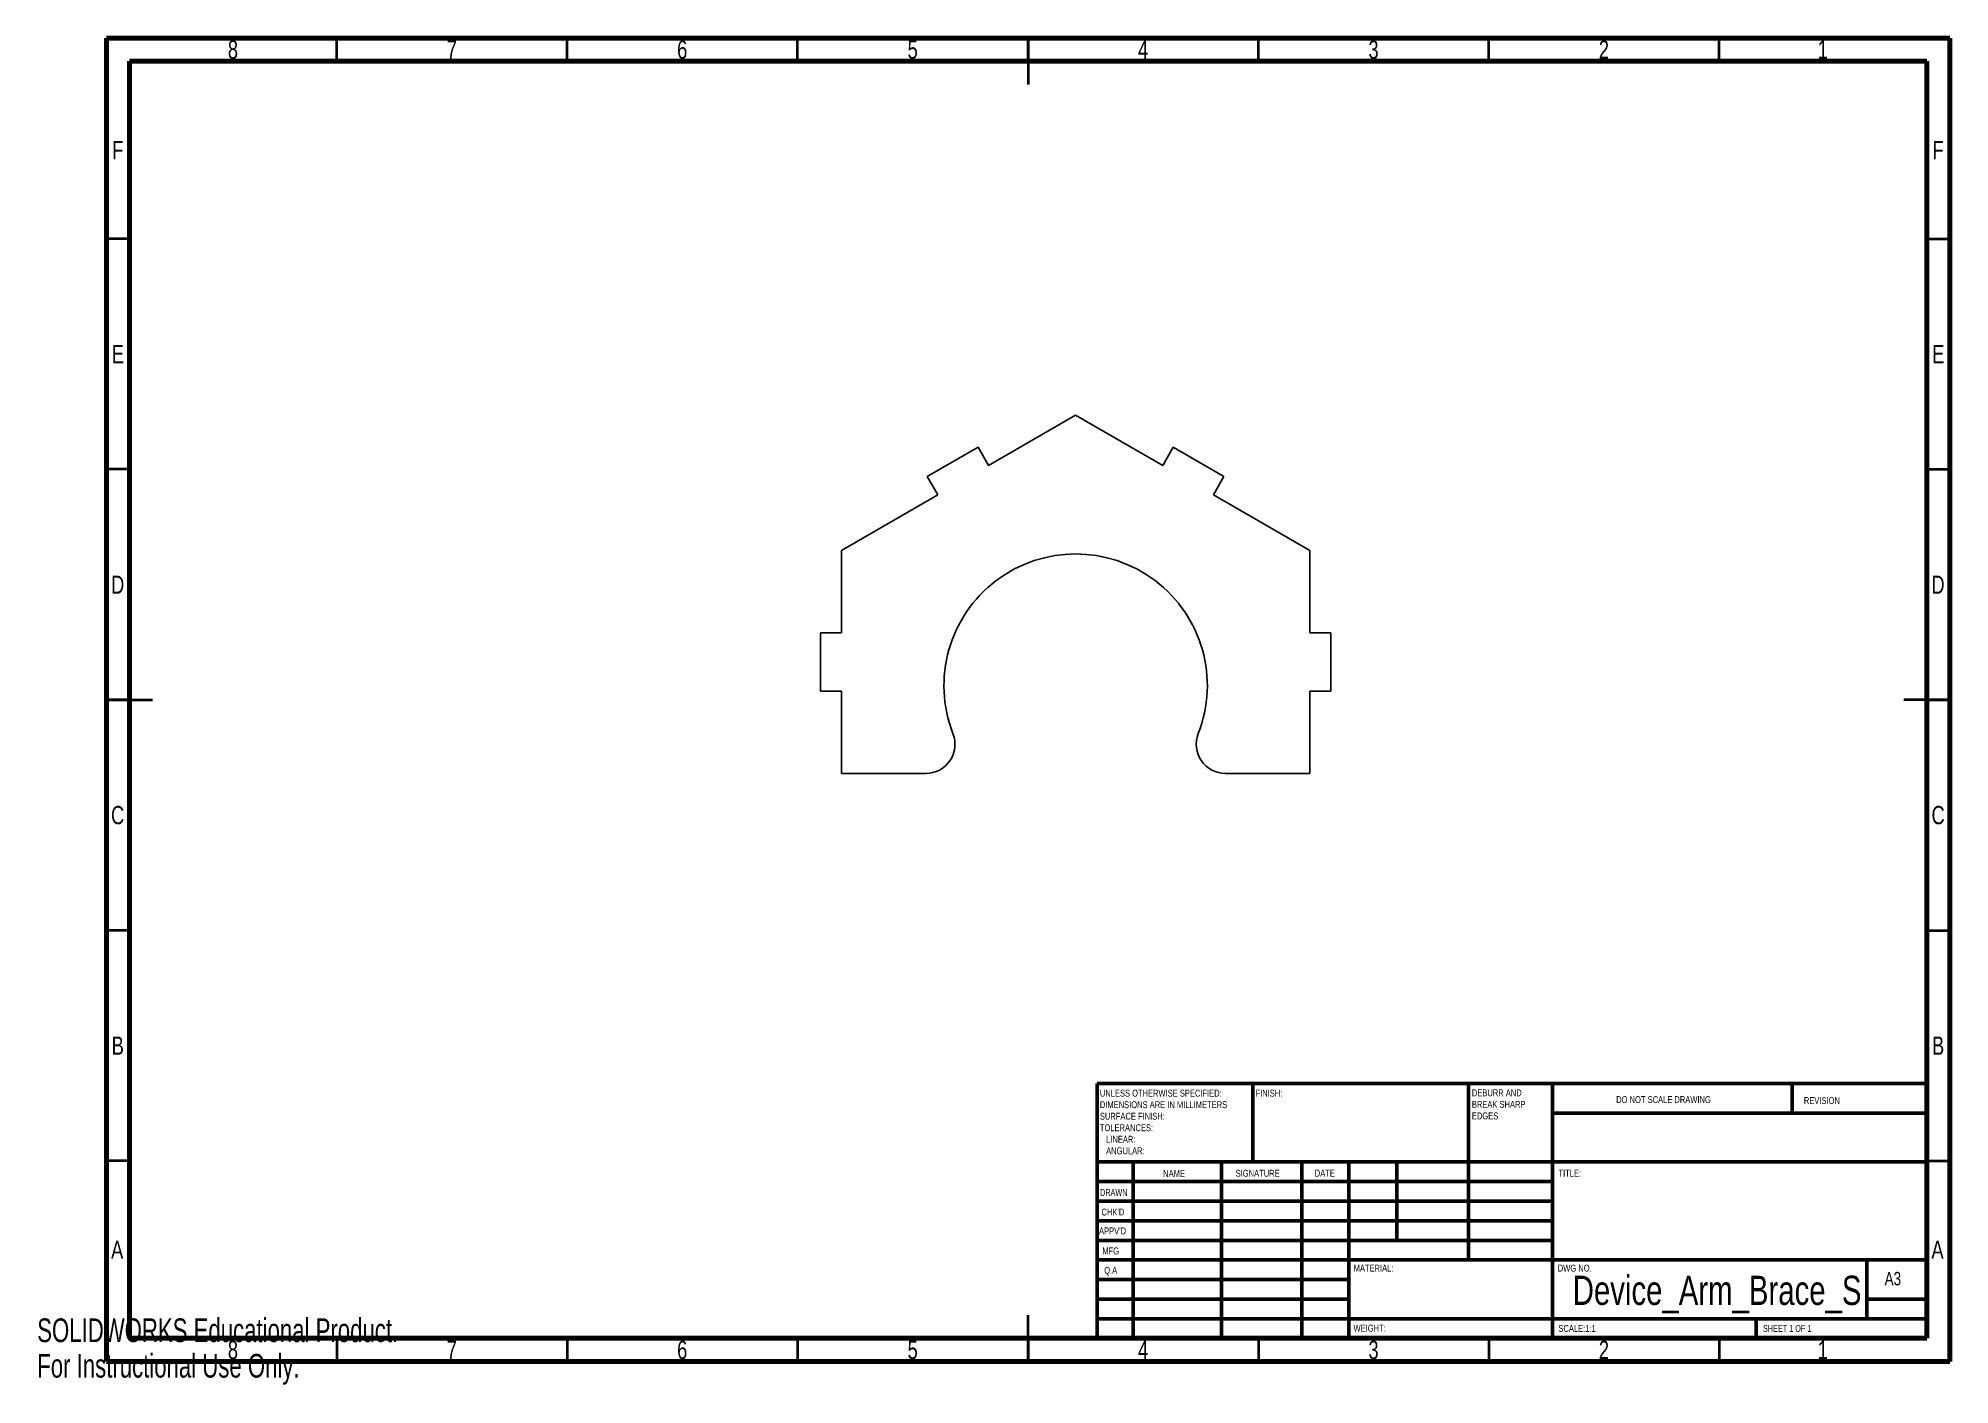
# Model space of a CAD drawing. Header units: inches. Extents: x 0 to 16.3, y 0 to 11.5.
import ezdxf

# ---------------------------------------------------------------- set-up
doc = ezdxf.new("R2010")
doc.units = ezdxf.units.IN
doc.header["$MEASUREMENT"] = 0
doc.styles.add('SLDTEXTSTYLE0', font='TXT', dxfattribs={"width": 0.75})
doc.styles.add('SLDTEXTSTYLE1', font='TXT', dxfattribs={"width": 0.686449})
doc.styles.add('SLDTEXTSTYLE2', font='TXT', dxfattribs={"width": 0.6875})
doc.styles.add('SLDTEXTSTYLE3', font='TXT', dxfattribs={"width": 0.7})

msp = doc.modelspace()

# ---------------------------------------------------------------- linework, layer by layer
at = {"color": 7, "linetype": 'Continuous', "lineweight": 70}
for p, q in [((0.591, 0.197), (0.591, 11.496)), ((0.591, 11.496), (16.339, 11.496)), ((16.339, 11.496), (16.339, 0.197)), ((0.787, 0.394), (0.787, 11.299)), ((0.787, 11.299), (16.142, 11.299)), ((16.142, 11.299), (16.142, 0.394)), ((16.142, 0.394), (0.787, 0.394)), ((16.339, 0.197), (0.591, 0.197))]:
    msp.add_line(p, q, dxfattribs=at)
at = {"color": 7, "linetype": 'Continuous', "lineweight": 35}
for p, q in [((2.559, 11.299), (2.559, 11.496)), ((4.528, 11.299), (4.528, 11.496)), ((6.496, 11.299), (6.496, 11.496)), ((8.465, 11.496), (8.465, 11.102)), ((8.465, 11.299), (8.465, 11.496)), ((10.433, 11.299), (10.433, 11.496)), ((12.402, 11.299), (12.402, 11.496)), ((14.37, 11.299), (14.37, 11.496)), ((0.787, 9.783), (0.591, 9.783)), ((16.142, 9.783), (16.339, 9.783)), ((0.787, 7.815), (0.591, 7.815)), ((16.142, 7.815), (16.339, 7.815)), ((0.591, 5.846), (0.984, 5.846)), ((0.787, 5.846), (0.591, 5.846)), ((16.339, 5.846), (15.945, 5.846)), ((16.142, 5.846), (16.339, 5.846)), ((0.787, 3.878), (0.591, 3.878)), ((16.142, 3.878), (16.339, 3.878)), ((0.787, 1.909), (0.591, 1.909)), ((16.142, 1.909), (16.339, 1.909)), ((8.465, 0.197), (8.465, 0.591)), ((2.559, 0.394), (2.559, 0.197)), ((4.528, 0.394), (4.528, 0.197)), ((6.496, 0.394), (6.496, 0.197)), ((8.465, 0.394), (8.465, 0.197)), ((10.433, 0.394), (10.433, 0.197)), ((12.402, 0.394), (12.402, 0.197)), ((14.37, 0.394), (14.37, 0.197))]:
    msp.add_line(p, q, dxfattribs=at)
at = {"color": 7, "linetype": 'Continuous', "lineweight": 25}
for p, q in [((8.871, 8.276), (8.127, 7.847)), ((9.615, 7.847), (8.871, 8.276)), ((8.037, 8.003), (7.604, 7.753)), ((8.127, 7.847), (8.037, 8.003)), ((9.705, 8.003), (9.615, 7.847)), ((10.138, 7.753), (9.705, 8.003)), ((7.604, 7.753), (7.694, 7.597)), ((10.048, 7.597), (10.138, 7.753)), ((7.694, 7.597), (6.871, 7.122)), ((10.871, 7.122), (10.048, 7.597)), ((6.871, 7.122), (6.871, 6.419)), ((10.871, 6.419), (10.871, 7.122)), ((6.691, 6.419), (6.691, 5.919)), ((6.871, 6.419), (6.691, 6.419)), ((11.051, 6.419), (10.871, 6.419)), ((11.051, 5.919), (11.051, 6.419)), ((6.691, 5.919), (6.871, 5.919)), ((6.871, 5.919), (6.871, 5.217)), ((10.871, 5.919), (11.051, 5.919)), ((10.871, 5.217), (10.871, 5.919)), ((6.871, 5.217), (7.59, 5.217)), ((10.152, 5.217), (10.871, 5.217))]:
    msp.add_line(p, q, dxfattribs=at)
at = {"color": 7, "linetype": 'Continuous', "lineweight": 50}
for p, q in [((9.055, 2.569), (16.142, 2.569)), ((9.055, 2.569), (9.055, 0.394)), ((10.386, 1.9), (10.386, 2.569)), ((12.228, 2.569), (12.228, 1.063)), ((12.945, 2.569), (12.945, 0.394)), ((14.992, 2.318), (14.992, 2.569)), ((16.142, 2.318), (12.945, 2.318)), ((16.142, 1.9), (9.055, 1.9)), ((9.362, 1.9), (9.362, 0.394)), ((10.118, 1.9), (10.118, 0.394)), ((10.803, 1.9), (10.803, 0.394)), ((11.205, 0.394), (11.205, 1.9)), ((11.614, 1.23), (11.614, 1.9)), ((12.945, 1.732), (9.055, 1.732)), ((12.945, 1.565), (9.055, 1.565)), ((12.945, 1.398), (9.055, 1.398)), ((12.945, 1.23), (9.055, 1.23)), ((11.205, 1.063), (9.055, 1.063)), ((11.205, 1.063), (16.142, 1.063)), ((15.63, 0.561), (15.63, 1.063)), ((11.205, 0.896), (9.055, 0.896)), ((11.205, 0.728), (9.055, 0.728)), ((16.142, 0.728), (15.63, 0.728)), ((9.055, 0.561), (16.142, 0.561)), ((14.685, 0.394), (14.685, 0.561))]:
    msp.add_line(p, q, dxfattribs=at)
at = {"color": 7, "linetype": 'Continuous', "lineweight": 25}
for centre, radius, start, end in [((8.871, 5.967), 1.125, 338.6763, 201.3237), ((7.59, 5.467), 0.25, 270, 21.3237), ((10.152, 5.467), 0.25, 158.6763, 270)]:
    msp.add_arc(centre, radius, start, end, dxfattribs=at)

# ---------------------------------------------------------------- texts
at = {"color": 7, "linetype": 'Continuous', "lineweight": 0}
for s, insert, char_height, attachment_point, style in [('8', (1.672, 11.477), 0.156, 2, 'SLDTEXTSTYLE0'), ('7', (3.542, 11.477), 0.156, 2, 'SLDTEXTSTYLE0'), ('6', (5.51, 11.477), 0.156, 2, 'SLDTEXTSTYLE0'), ('5', (7.479, 11.477), 0.156, 2, 'SLDTEXTSTYLE0'), ('4', (9.447, 11.477), 0.156, 2, 'SLDTEXTSTYLE0'), ('3', (11.416, 11.477), 0.156, 2, 'SLDTEXTSTYLE0'), ('2', (13.384, 11.477), 0.156, 2, 'SLDTEXTSTYLE0'), ('1', (15.254, 11.477), 0.156, 2, 'SLDTEXTSTYLE0'), ('F', (0.687, 10.619), 0.156, 2, 'SLDTEXTSTYLE0'), ('F', (16.238, 10.619), 0.156, 2, 'SLDTEXTSTYLE0'), ('E', (0.689, 8.877), 0.156, 2, 'SLDTEXTSTYLE0'), ('E', (16.24, 8.877), 0.156, 2, 'SLDTEXTSTYLE0'), ('D', (0.687, 6.908), 0.156, 2, 'SLDTEXTSTYLE0'), ('D', (16.238, 6.908), 0.156, 2, 'SLDTEXTSTYLE0'), ('C', (0.687, 4.94), 0.156, 2, 'SLDTEXTSTYLE0'), ('C', (16.239, 4.94), 0.156, 2, 'SLDTEXTSTYLE0'), ('B', (0.688, 2.971), 0.156, 2, 'SLDTEXTSTYLE0'), ('B', (16.239, 2.971), 0.156, 2, 'SLDTEXTSTYLE0'), ('UNLESS OTHERWISE SPECIFIED:^JDIMENSIONS ARE IN MILLIMETERS^JSURFACE FINISH:^JTOLERANCES:^J   LINEAR:^J   ANGULAR:', (9.078, 2.517), 0.059055, 1, 'SLDTEXTSTYLE0'), ('FINISH:', (10.408, 2.517), 0.0591, 1, 'SLDTEXTSTYLE0'), ('DEBURR AND ^JBREAK SHARP ^JEDGES', (12.256, 2.52), 0.05906, 1, 'SLDTEXTSTYLE0'), ('DO NOT SCALE DRAWING', (13.489, 2.462), 0.05906, 1, 'SLDTEXTSTYLE0'), ('REVISION', (15.092, 2.454), 0.0591, 1, 'SLDTEXTSTYLE0'), ('NAME', (9.619, 1.831), 0.0591, 1, 'SLDTEXTSTYLE0'), ('SIGNATURE', (10.238, 1.833), 0.0591, 1, 'SLDTEXTSTYLE0'), ('DATE', (10.914, 1.834), 0.0591, 1, 'SLDTEXTSTYLE0'), ('TITLE:', (12.996, 1.834), 0.0591, 1, 'SLDTEXTSTYLE0'), ('DRAWN', (9.08, 1.669), 0.0591, 1, 'SLDTEXTSTYLE1'), ("CHK'D", (9.092, 1.502), 0.0591, 1, 'SLDTEXTSTYLE0'), ("APPV'D", (9.071, 1.341), 0.0591, 1, 'SLDTEXTSTYLE0'), ('A', (0.683, 1.229), 0.156, 2, 'SLDTEXTSTYLE0'), ('MFG', (9.099, 1.17), 0.0591, 1, 'SLDTEXTSTYLE0'), ('A', (16.234, 1.229), 0.156, 2, 'SLDTEXTSTYLE0'), ('Q.A', (9.115, 1.004), 0.0591, 1, 'SLDTEXTSTYLE0'), ('MATERIAL:', (11.246, 1.023), 0.0591, 1, 'SLDTEXTSTYLE0'), ('DWG NO.', (12.99, 1.023), 0.0591, 1, 'SLDTEXTSTYLE0'), ('Device_Arm_Brace_S', (14.351, 0.929), 0.25, 2, 'SLDTEXTSTYLE0'), ('A3', (15.782, 0.961), 0.1146, 1, 'SLDTEXTSTYLE0'), ('WEIGHT:', (11.245, 0.51), 0.059, 1, 'SLDTEXTSTYLE0'), ('SCALE:1:1', (12.995, 0.508), 0.0591, 1, 'SLDTEXTSTYLE0'), ('SHEET 1 OF 1', (14.743, 0.508), 0.05906, 1, 'SLDTEXTSTYLE2'), ('8', (1.672, 0.373), 0.156, 2, 'SLDTEXTSTYLE0'), ('7', (3.542, 0.373), 0.156, 2, 'SLDTEXTSTYLE0'), ('6', (5.51, 0.373), 0.156, 2, 'SLDTEXTSTYLE0'), ('5', (7.479, 0.373), 0.156, 2, 'SLDTEXTSTYLE0'), ('4', (9.447, 0.373), 0.156, 2, 'SLDTEXTSTYLE0'), ('3', (11.416, 0.373), 0.156, 2, 'SLDTEXTSTYLE0'), ('2', (13.384, 0.373), 0.156, 2, 'SLDTEXTSTYLE0'), ('1', (15.254, 0.373), 0.156, 2, 'SLDTEXTSTYLE0')]:
    msp.add_mtext(s, dxfattribs=dict(at, insert=insert, char_height=char_height, attachment_point=attachment_point, style=style))
at = {"color": 7, "linetype": 'Continuous', "char_height": 0.20229, "attachment_point": 1, "style": 'SLDTEXTSTYLE3'}
for s, insert in [('SOLIDWORKS Educational Product.', (0, 0.564)), ('For Instructional Use Only.', (0, 0.261))]:
    msp.add_mtext(s, dxfattribs=dict(at, insert=insert))

doc.saveas('drawing.dxf')
